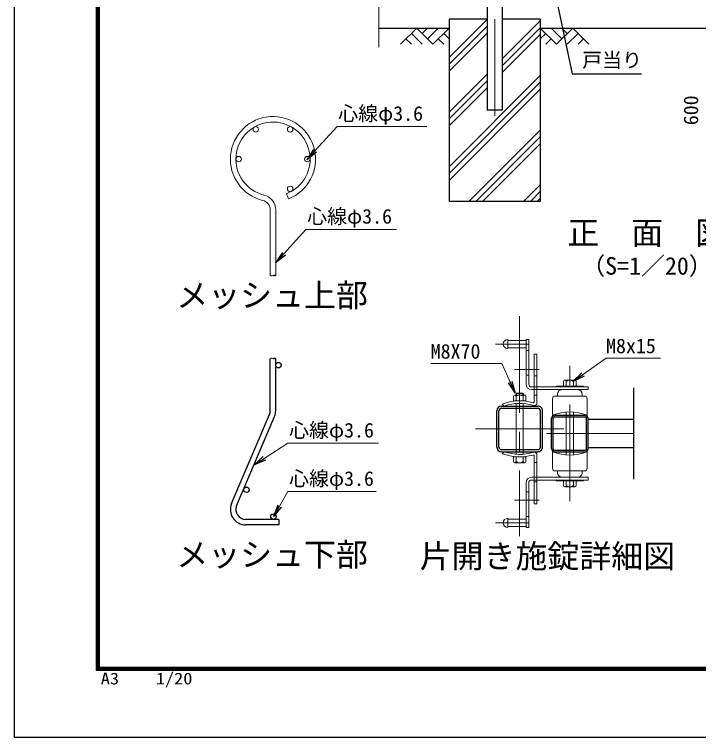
# Model space of a CAD drawing. Units: millimetres, scale not verified. Extents: x -4200 to 4200, y -2970 to 2970.
# Drawn here: x -4200 to -1950, y -2970 to -592 of the extents above; entities that cross this region are included whole.
import ezdxf
from ezdxf.enums import TextEntityAlignment as Align

# ---------------------------------------------------------------- set-up
doc = ezdxf.new("R2010")
doc.units = ezdxf.units.MM
doc.header["$LTSCALE"] = 10
doc.linetypes.add('USER1', pattern=[50.8, 31.75, -6.35, 6.35, -6.35])
for name, color, linetype, lineweight in [('0-0_D-TTL-TXT', 7, 'Continuous', 25), ('0-1_D-STR3', 3, 'Continuous', 13), ('0-2_D-BMK', 2, 'USER1', 13), ('0-3_D-STR1', 1, 'Continuous', 25), ('0-4_LAYER04', 7, 'Continuous', 25), ('0-5_D-BGD', 7, 'Continuous', 25), ('0-6_D-STR-TXT', 7, 'Continuous', 25), ('0-7_D-STR-DIM', 7, 'Continuous', 13), ('0-8_0', 7, 'Continuous', 25), ('0-A_D-DCR-HCH', 7, 'Continuous', 13), ('0-B_D-STR2', 7, 'Continuous', 13), ('0-D_D-TTL', 7, 'Continuous', 25)]:
    doc.layers.add(name, color=color, linetype=linetype, lineweight=lineweight)
doc.styles.add('ＭＳ ゴシック', font='')
doc.styles.get('ＭＳ ゴシック').set_extended_font_data('MS Gothic')

# ---------------------------------------------------------------- blocks, each defined once
blk = doc.blocks.new('MLeader4')
at = {"layer": '0-6_D-STR-TXT'}
blk.add_line((-2588.82, 232.48), (-2590.61, 272.99), dxfattribs=at)
for points in [[(-2575.78, 235.25), (-2590.61, 272.99), (-2582.3, 233.86)], [(-2582.3, 233.86), (-2365.6, -786.84), (-2152.21, -786.84), (-2137.89, -786.84)]]:
    blk.add_lwpolyline(points, dxfattribs=at)
blk = doc.blocks.new('_Open')
at = {"layer": '0-8_0'}
blk.add_line((-10, 1.667), (0, 0), dxfattribs=at)
blk.add_lwpolyline([(-10, -1.667), (0, 0), (-10, 0)], dxfattribs=at)

msp = doc.modelspace()

# ---------------------------------------------------------------- linework, layer by layer
at = {"layer": '0-1_D-STR3'}
for p, q in [((-2577.5, -1660.93), (-2577.5, -1690.93)), ((-2577.5, -1663.93), (-2517.5, -1663.93)), ((-2517.5, -1660.93), (-2517.5, -1807.93)), ((-2517.5, -1660.93), (-2508.5, -1660.93)), ((-2508.5, -1660.93), (-2508.5, -1807.93)), ((-2577.5, -1687.93), (-2517.5, -1687.93)), ((-2517.5, -1696.93), (-2508.5, -1696.93)), ((-2490.5, -1709), (-2490.5, -1866.14)), ((-2481.5, -1709), (-2490.5, -1709)), ((-2481.5, -1709), (-2481.5, -1869.5)), ((-2517.5, -1777.93), (-2508.5, -1777.93)), ((-2481.5, -1781), (-2490.5, -1781)), ((-2393.85, -1798.82), (-2393.85, -1814.07)), ((-2389.68, -1794.6), (-2357.28, -1794.6)), ((-2385.52, -1798.82), (-2385.52, -1813.93)), ((-2361.49, -1798.82), (-2361.49, -1813.93)), ((-2353.07, -1798.82), (-2353.07, -1813.82)), ((-2499.5, -1816.93), (-2313.5, -1816.93)), ((-2499.5, -1825.93), (-2313.5, -1825.93)), ((-2328.5, -1813.93), (-2418.5, -1813.93)), ((-2418.5, -1813.93), (-2418.5, -1816.93)), ((-2328.5, -1813.93), (-2328.5, -1816.93)), ((-2313.5, -1825.93), (-2313.5, -1816.93)), ((-2558.93, -1847.77), (-2558.93, -1862.77)), ((-2522.32, -1843.56), (-2554.72, -1843.56)), ((-2550.51, -1847.77), (-2550.51, -1862.88)), ((-2550.37, -1838.93), (-2538.37, -1838.93)), ((-2526.37, -1838.93), (-2538.37, -1838.93)), ((-2526.48, -1847.77), (-2526.48, -1862.88)), ((-2518.16, -1847.77), (-2518.16, -1863.02)), ((-2490.5, -1844), (-2481.5, -1844)), ((-2421.5, -1846.93), (-2325.5, -1846.93)), ((-2414, -1846.93), (-2414, -1840.93)), ((-2333, -1846.93), (-2333, -1840.93)), ((-2589.44, -1880), (-2595.5, -1873.34)), ((-2558.93, -1862.77), (-2518.16, -1862.77)), ((-2550.52, -1880), (-2550.52, -1871.57)), ((-2526.48, -1880), (-2526.48, -1871.57)), ((-2430.5, -1855.93), (-2430.5, -1909.93)), ((-2316.5, -1855.93), (-2316.5, -1909.93)), ((-2589.44, -2030), (-2595.5, -2036.66)), ((-2490.5, -2043.86), (-2490.5, -2201)), ((-2481.5, -2040.5), (-2481.5, -2201)), ((-2430.5, -2084.07), (-2430.5, -2030.07)), ((-2316.5, -2084.07), (-2316.5, -2030.07)), ((-2518.16, -2047), (-2558.94, -2047.26)), ((-2558.94, -2062.26), (-2558.94, -2047.26)), ((-2522.33, -2066.47), (-2554.73, -2066.47)), ((-2550.52, -2062.26), (-2550.52, -2047.14)), ((-2526.49, -2062.26), (-2526.49, -2047.14)), ((-2518.16, -2062.26), (-2518.16, -2047)), ((-2490.5, -2066), (-2481.5, -2066)), ((-2499.5, -2114.07), (-2313.5, -2114.07)), ((-2421.5, -2093.07), (-2325.5, -2093.07)), ((-2414, -2093.07), (-2414, -2099.07)), ((-2333, -2093.07), (-2333, -2099.07)), ((-2313.5, -2114.07), (-2313.5, -2123.07)), ((-2517.5, -2279.07), (-2517.5, -2132.07)), ((-2508.5, -2279.07), (-2508.5, -2132.07)), ((-2499.5, -2123.07), (-2313.5, -2123.07)), ((-2481.5, -2129), (-2490.5, -2129)), ((-2418.5, -2126.07), (-2418.5, -2123.07)), ((-2418.5, -2126.07), (-2328.5, -2126.07)), ((-2393.93, -2141.18), (-2393.93, -2126.18)), ((-2385.52, -2141.18), (-2385.52, -2126.07)), ((-2361.48, -2141.19), (-2361.48, -2126.07)), ((-2353.16, -2141.18), (-2353.16, -2125.93)), ((-2328.5, -2126.07), (-2328.5, -2123.07)), ((-2508.5, -2162.07), (-2517.5, -2162.07)), ((-2357.32, -2145.4), (-2389.72, -2145.4)), ((-2481.5, -2201), (-2490.5, -2201)), ((-2577.5, -2279.07), (-2577.5, -2249.07)), ((-2577.5, -2252.07), (-2517.5, -2252.07)), ((-2508.5, -2243.07), (-2517.5, -2243.07)), ((-2577.5, -2276.07), (-2517.5, -2276.07)), ((-2517.5, -2279.07), (-2508.5, -2279.07))]:
    msp.add_line(p, q, dxfattribs=at)
for points in [[(-2550.37, -1843.56), (-2550.37, -1838.93), (-2548.57, -1837.13)], [(-2538.37, -1837.13), (-2548.57, -1837.13), (-2548.57, -1843.56)], [(-2538.37, -1837.13), (-2528.17, -1837.13), (-2528.17, -1843.56)], [(-2526.37, -1843.56), (-2526.37, -1838.93), (-2528.17, -1837.13)], [(-2550.52, -2038.43), (-2550.52, -2030), (-2550.52, -1883.45)], [(-2526.48, -2038.43), (-2526.48, -2030), (-2526.48, -1883.45)], [(-2385.52, -2040.66), (-2385.52, -2030), (-2385.52, -1910), (-2385.52, -1899.34)], [(-2361.49, -2040.66), (-2361.49, -2030), (-2361.49, -1910), (-2361.49, -1899.34)]]:
    msp.add_lwpolyline(points, dxfattribs=at)
for centre, radius, start, end in [((-2577.5, -1675.93), 15, 90.00001, 270), ((-2389.68, -1798.77), 4.16, 359.29981, 180.701), ((-2373.51, -1813.84), 19.24, 51.35043, 128.64746), ((-2357.28, -1798.82), 4.21, 0.08393, 179.91606), ((-2499.5, -1807.93), 18, 180.00001, 269.99995), ((-2499.5, -1807.93), 9, 180.00001, 270), ((-2399, -1840.93), 15, 90.00001, 179.99999), ((-2348, -1840.93), 15, 0, 90), ((-2554.72, -1847.78), 4.21, 0.08393, 179.91608), ((-2538.5, -1862.8), 19.24, 51.35253, 128.64959), ((-2522.32, -1847.72), 4.16, 359.29901, 180.70018), ((-2421.5, -1855.93), 9, 90, 180.00001), ((-2325.5, -1855.93), 9, 0, 90), ((-2538.5, -2021.77), 159, 73.87238, 111.00754), ((-2538.5, -2021.09), 150, 72.42905, 109.85261), ((-2493.5, -1866.14), 3, 253.8728, 0.00001), ((-2490.5, -1869.5), 9, 252.42887, 0.00001), ((-2373.5, -2051.27), 152.4, 68.0365, 111.96349), ((-2538.5, -1888.23), 159, 248.99247, 286.12763), ((-2538.5, -1888.92), 150, 250.1474, 287.57096), ((-2493.5, -2043.86), 3, 0, 106.12721), ((-2490.5, -2040.5), 9, 0, 107.57114), ((-2373.5, -1888.73), 152.4, 248.03652, 291.96351), ((-2554.73, -2062.25), 4.21, 180.08393, 359.91608), ((-2538.5, -2047.23), 19.24, 231.35042, 308.64748), ((-2522.33, -2062.31), 4.16, 179.29981, 0.70101), ((-2421.5, -2084.07), 9, 180.00001, 270), ((-2325.5, -2084.07), 9, 270, 0.00001), ((-2499.5, -2132.07), 18, 90.00006, 180.00001), ((-2399, -2099.07), 15, 180.00002, 270), ((-2348, -2099.07), 15, 270, 0.00001), ((-2499.5, -2132.07), 9, 90.00001, 180.00001), ((-2389.72, -2141.18), 4.21, 180.08393, 359.91608), ((-2373.5, -2126.16), 19.24, 231.35042, 308.64748), ((-2357.32, -2141.24), 4.16, 179.29981, 0.70101), ((-2577.5, -2264.07), 15, 90, 270)]:
    msp.add_arc(centre, radius, start, end, dxfattribs=at)
at = {"layer": '0-2_D-BMK'}
for p, q in [((-2620.61, 1424.07), (-2620.61, -937.01)), ((-2538.5, -1584.17), (-2538.5, -2307.55)), ((-2617.71, -1675.93), (-2508.5, -1675.93)), ((-2373.5, -2192.55), (-2373.5, -1747.84)), ((-2555.11, -1760), (-2474.11, -1760)), ((-2683.64, -1955), (-2393.36, -1955)), ((-2450.46, -1970), (-2163.5, -1970)), ((-2555.11, -2189), (-2474.11, -2189)), ((-2617.71, -2264.07), (-2508.5, -2264.07))]:
    msp.add_line(p, q, dxfattribs=at)
at = {"layer": '0-3_D-STR1'}
for p, q in [((-2645.61, 1316.99), (-2645.61, -907.01)), ((-2595.61, 272.99), (-2595.61, -907.01)), ((-2595.61, -907.01), (-2645.61, -907.01)), ((-2163.5, -2120), (-2163.5, -1820)), ((-2613.5, -2014.7), (-2613.5, -1895.3)), ((-2606.6, -2014.7), (-2606.6, -1895.3)), ((-2598.2, -1880), (-2478.8, -1880)), ((-2598.2, -1886.9), (-2478.8, -1886.9)), ((-2470.4, -2014.7), (-2470.4, -1895.3)), ((-2463.5, -2014.7), (-2463.5, -1895.3)), ((-2433.5, -2020.4), (-2433.5, -1919.6)), ((-2428.7, -2020.4), (-2428.7, -1919.6)), ((-2423.9, -1910), (-2323.1, -1910)), ((-2423.9, -1914.8), (-2323.1, -1914.8)), ((-2318.3, -2020.4), (-2318.3, -1919.6)), ((-2313.5, -2020.4), (-2313.5, -1919.6)), ((-2313.5, -1923.5), (-2163.5, -1923.5)), ((-2313.5, -2016.5), (-2163.5, -2016.5)), ((-2598.2, -2023.1), (-2478.8, -2023.1)), ((-2598.2, -2030), (-2478.8, -2030)), ((-2423.9, -2025.2), (-2323.1, -2025.2)), ((-2423.9, -2030), (-2323.1, -2030))]:
    msp.add_line(p, q, dxfattribs=at)
for centre, radius, start, end in [((-2598.2, -1895.3), 15.3, 90.00031, 179.99984), ((-2598.2, -1895.3), 8.4, 90.00031, 179.99984), ((-2478.8, -1895.3), 15.3, 0, 90.00028), ((-2478.8, -1895.3), 8.4, 0, 90.00028), ((-2423.9, -1919.6), 9.6, 89.99997, 180), ((-2423.9, -1919.6), 4.8, 89.99997, 180), ((-2323.1, -1919.6), 9.6, 0, 89.99997), ((-2323.1, -1919.6), 4.8, 0, 89.99997), ((-2598.2, -2014.7), 15.3, 179.99985, 269.9997), ((-2598.2, -2014.7), 8.4, 179.99985, 269.9997), ((-2478.8, -2014.7), 15.3, 269.99973, 0), ((-2478.8, -2014.7), 8.4, 269.99973, 0), ((-2423.9, -2020.4), 9.6, 180, 270.00003), ((-2423.9, -2020.4), 4.8, 180, 270.00003), ((-2323.1, -2020.4), 9.6, 270.00003, 0), ((-2323.1, -2020.4), 4.8, 270.00003, 0)]:
    msp.add_arc(centre, radius, start, end, dxfattribs=at)
at = {"layer": '0-4_LAYER04'}
for p, q in [((-2770.61, -607.01), (-2770.61, -1207.01)), ((-2645.61, -607.01), (-2770.61, -607.01)), ((-2470.61, -607.01), (-2595.61, -607.01)), ((-2470.61, -607.01), (-2470.61, -1207.01)), ((-2934.65, -637.01), (-2770.61, -637.01)), ((-2470.61, -1207.01), (-2770.61, -1207.01))]:
    msp.add_line(p, q, dxfattribs=at)
at = {"layer": '0-5_D-BGD'}
for p, q in [((-3001.29, -637.01), (-2770.61, -637.01)), ((-2470.61, -637.01), (-1740.61, -637.01))]:
    msp.add_line(p, q, dxfattribs=at)
at = {"layer": '0-6_D-STR-TXT', "lineweight": 13}
for points in [[(-2843.81, -960.46), (-3139.16, -960.46), (-3211.95, -1040.6)], [(-2943.73, -1298.7), (-3241.27, -1298.7), (-3314.07, -1378.84)], [(-2075.24, -1722.55), (-2254.54, -1722.55), (-2361.69, -1797.91)], [(-2830.47, -1740.35), (-2596.88, -1740.35), (-2554.29, -1835.31)], [(-3002.58, -2002.12), (-3300.77, -2002.12), (-3378.36, -2051.8)], [(-3010.95, -2161.15), (-3300.77, -2161.15), (-3328.27, -2208.75)]]:
    msp.add_lwpolyline(points, dxfattribs=at)
at = {"layer": '0-8_0'}
for p, q in [((-3358.79, -1895.09), (-3358.79, -1723.44)), ((-3340.79, -1895.09), (-3340.79, -1723.44)), ((-3485.81, -2200.85), (-3361.33, -1907.59)), ((-3469.24, -2207.89), (-3344.76, -1914.63)), ((-3330.79, -2252.39), (-3439.79, -2252.39))]:
    msp.add_line(p, q, dxfattribs=at)
msp.add_lwpolyline([(-3330.79, -2252.39), (-3330.79, -2270.39), (-3439.79, -2270.39)], dxfattribs=at)
for centre in [(-3331.79, -1745.39), (-3437.13, -2155.26), (-3348.29, -2243.39)]:
    msp.add_circle(centre, 9, dxfattribs=at)
for centre, radius, start, end in [((-3390.79, -1895.09), 32, 337, 0), ((-3390.79, -1895.09), 50, 337, 0), ((-3439.79, -2220.39), 50, 157, 270), ((-3439.79, -2220.39), 32, 157, 270)]:
    msp.add_arc(centre, radius, start, end, dxfattribs=at)
at = {"layer": '0-A_D-DCR-HCH'}
for p, q in [((-2770.61, -733.52), (-2645.61, -608.52)), ((-2595.61, -738.13), (-2470.61, -613.13)), ((-2877.03, -637.01), (-2930.24, -690.22)), ((-2877.03, -637.01), (-2823.82, -690.22)), ((-2859.29, -654.75), (-2841.56, -637.01)), ((-2841.56, -672.49), (-2806.08, -637.01)), ((-2823.82, -690.22), (-2770.61, -637.01)), ((-2770.61, -755.98), (-2645.61, -630.97)), ((-2595.61, -760.58), (-2470.61, -635.58)), ((-2417.4, -690.22), (-2470.61, -637.01)), ((-2399.66, -672.49), (-2435.13, -637.01)), ((-2364.18, -637.01), (-2417.4, -690.22)), ((-2381.83, -654.84), (-2399.66, -637.01)), ((-2364.18, -637.01), (-2310.97, -690.22)), ((-2894.77, -654.75), (-2859.13, -690.22)), ((-2788.34, -654.75), (-2770.61, -672.4)), ((-2770.61, -778.43), (-2645.61, -653.42)), ((-2595.61, -783.03), (-2470.61, -658.03)), ((-2452.87, -654.75), (-2470.61, -672.41)), ((-2346.45, -654.75), (-2382.08, -690.22)), ((-2912.51, -672.49), (-2894.69, -690.22)), ((-2806.08, -672.49), (-2788.26, -690.22)), ((-2435.13, -672.49), (-2452.95, -690.22)), ((-2328.71, -672.49), (-2346.53, -690.22)), ((-2770.61, -913.13), (-2645.61, -788.13)), ((-2770.61, -1092.73), (-2470.61, -792.73)), ((-2770.61, -935.58), (-2645.61, -810.58)), ((-2770.61, -1115.19), (-2470.61, -815.19)), ((-2770.61, -958.03), (-2645.61, -833.03)), ((-2770.61, -1137.64), (-2470.61, -837.64)), ((-2705.28, -1207.01), (-2470.61, -972.34)), ((-2682.83, -1207.01), (-2470.61, -994.79)), ((-2660.38, -1207.01), (-2470.61, -1017.24)), ((-2525.67, -1207.01), (-2470.61, -1151.95)), ((-2503.22, -1207.01), (-2470.61, -1174.4)), ((-2480.77, -1207.01), (-2470.61, -1196.85))]:
    msp.add_line(p, q, dxfattribs=at)
at = {"layer": '0-B_D-STR2'}
for p, q in [((-3001.29, -700.01), (-3001.29, 362.84)), ((-3305.57, -1181.44), (-3299.04, -1198.22)), ((-3358.79, -1234.78), (-3358.79, -1450.48)), ((-3340.79, -1234.78), (-3340.79, -1450.48))]:
    msp.add_line(p, q, dxfattribs=at)
for centre in [(-3406.29, -969.88), (-3293.29, -969.88), (-3462.79, -1067.74), (-3236.79, -1067.74), (-3293.29, -1165.6)]:
    msp.add_circle(centre, 9, dxfattribs=at)
for centre, radius, start, end in [((-3349.79, -1067.74), 140, 291.25, 256.20952), ((-3349.79, -1067.74), 122, 291.25, 256.20952), ((-3390.79, -1234.78), 50, 0, 76.20952), ((-3390.79, -1234.78), 32, 0, 76.20952), ((-3354.29, -1444.2), 7.72, 234.35871, 305.64129), ((-3345.29, -1456.75), 7.72, 54.35871, 125.64129), ((-3345.29, -1444.2), 7.72, 234.35871, 305.64129), ((-3354.29, -1729.71), 7.72, 54.35871, 125.64129), ((-3345.29, -1729.71), 7.72, 54.35871, 125.64129), ((-3345.29, -1717.16), 7.72, 234.35871, 305.64129)]:
    msp.add_arc(centre, radius, start, end, dxfattribs=at)
at = {"layer": '0-D_D-TTL', "color": 2}
msp.add_lwpolyline([(-4200, 2970), (4200, 2970), (4200, -2970), (-4200, -2970)], close=True, dxfattribs=at)
at = {"layer": '0-D_D-TTL'}
for points in [[(-3930, 2750), (3930, 2750), (3930, -2750), (-3930, -2750)], [(-3927.5, 2747.5), (3927.5, 2747.5), (3927.5, -2747.5), (-3927.5, -2747.5)], [(-3925, 2745), (3925, 2745), (3925, -2745), (-3925, -2745)], [(-3922.5, 2742.5), (3922.5, 2742.5), (3922.5, -2742.5), (-3922.5, -2742.5)], [(-3920, 2740), (3920, 2740), (3920, -2740), (-3920, -2740)]]:
    msp.add_lwpolyline(points, close=True, dxfattribs=at)

# ---------------------------------------------------------------- block references
at = {"layer": '0-6_D-STR-TXT'}
msp.add_blockref('MLeader4', (0, 0), dxfattribs=at)
at = {"layer": '0-6_D-STR-TXT', "xscale": 4, "yscale": 4}
for p, rotation in [((-3238.85, -1070.21), 227.7476), ((-3340.96, -1408.44), 227.7476), ((-2363.33, -1799.06), 215.11702), ((-2553.47, -1837.13), 294.1605), ((-3412.05, -2073.37), 212.63137), ((-3348.29, -2243.39), 239.98148)]:
    msp.add_blockref('_Open', p, dxfattribs=dict(at, rotation=rotation))

# ---------------------------------------------------------------- texts
at = {"layer": '0-0_D-TTL-TXT', "style": 'ＭＳ ゴシック'}
for s, height, p in [('正\u3000面\u3000図', 76.98, (-2381.32, -1371.84)), ('（S=1／20）', 57.7, (-2335.84, -1465.03)), ('メッシュ上部', 76.98, (-3667.59, -1576.86)), ('メッシュ下部', 76.98, (-3667.59, -2429.76)), ('片開き施錠詳細図', 76.98, (-2867.34, -2435))]:
    msp.add_text(s, height=height, dxfattribs=at).set_placement(p, align=Align.BOTTOM_LEFT)
at = {"layer": '0-6_D-STR-TXT', "style": 'ＭＳ ゴシック'}
for s, p in [('戸当り', (-2332.89, -780.24)), ('心線φ3.6', (-3135.24, -956.08)), ('心線φ3.6', (-3237.35, -1294.31)), ('M8x15', (-2254.42, -1720.6)), ('M8X70', (-2831.1, -1738.39)), ('心線φ3.6', (-3296.85, -1997.73)), ('心線φ3.6', (-3296.85, -2156.77))]:
    msp.add_text(s, height=48.09, dxfattribs=at).set_placement(p, align=Align.BOTTOM_LEFT)
at = {"layer": '0-7_D-STR-DIM', "style": 'ＭＳ ゴシック'}
msp.add_text('600', height=48.09, rotation=90, dxfattribs=at).set_placement((-1936.77, -956.26), align=Align.BOTTOM_LEFT)
at = {"layer": '0-D_D-TTL', "style": 'ＭＳ ゴシック', "width": 1.15}
msp.add_text('A3\u3000\u30001/20', height=38.49, dxfattribs=at).set_placement((-3916.09, -2806.81), align=Align.BOTTOM_LEFT)

doc.saveas('drawing.dxf')
